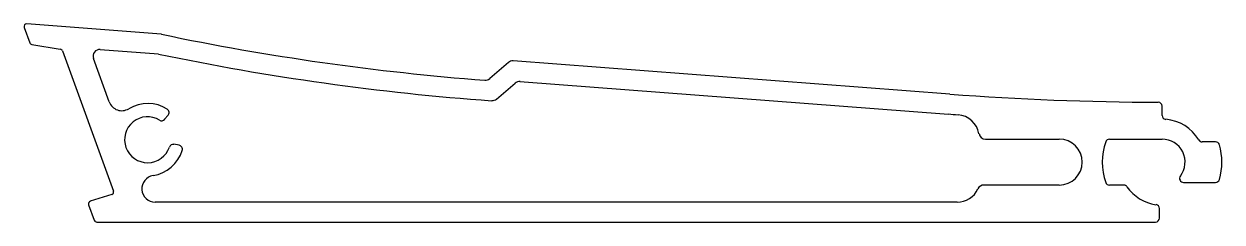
# Model space of a CAD drawing. Extents: x -45 to 69, y -7 to 12.
import ezdxf

# ---------------------------------------------------------------- set-up
doc = ezdxf.new("R2010")
doc.units = 0
doc.header["$MEASUREMENT"] = 0
doc.layers.get('0').update_dxf_attribs({"linetype": 'CONTINUOUS'})

msp = doc.modelspace()

# ---------------------------------------------------------------- linework, layer by layer
for p, q in [((-45.3, 12), (-44.77, 10.55)), ((-32.24, 11.37), (-45.04, 12.34)), ((-44.57, 10.38), (-41.85, 9.93)), ((-41.65, 9.77), (-36.79, -3.6)), ((-38.04, 9.9), (-32.49, 9.48)), ((-37.18, 4.91), (-38.69, 9.05)), ((0.88, 8.66), (-0.9, 7.13)), ((42.98, 5.64), (1.34, 8.81)), ((-0.26, 5.17), (1.52, 6.7)), ((1.98, 6.85), (42.83, 3.75)), ((-31.9, 3.25), (-31.57, 3.64)), ((63.21, 3.62), (63.21, 4.5)), ((46.38, 1.35), (53.4, 1.35)), ((58.19, 1.35), (63.21, 1.35)), ((-30.52, 0.77), (-31.03, 0.86)), ((68.31, 1.1), (67.04, 1.1)), ((53.4, -3.03), (46.22, -3.03)), ((59.55, -3.03), (58.19, -3.03)), ((65.26, -2.78), (68.31, -2.78)), ((-36.95, -3.93), (-38.99, -4.57)), ((-39.15, -4.9), (-38.61, -6.39)), ((43.67, -4.65), (-32.81, -4.65)), ((62.96, -6.17), (62.96, -5.27)), ((-38.37, -6.55), (62.58, -6.55))]:
    msp.add_line(p, q)
for centre, radius, start, end in [((-45.06, 12.09), 0.254, 85.6546, 200), ((-44.53, 10.63), 0.254, 200.0033, 260.6492), ((-32.26, 11.11), 0.254, 78.182, 85.6524), ((16.77, 245.35), 239.06, 258.1775, 265.6492), ((-41.89, 9.68), 0.254, 20.0033, 80.6492), ((-38.09, 9.27), 0.635, 85.6492, 200), ((16.77, 245.35), 240.97, 258.2032, 265.8376), ((1.29, 8.18), 0.635, 85.6492, 130.6492), ((-1.32, 7.61), 0.635, 265.6492, 310.6517), ((1.94, 6.22), 0.635, 85.6492, 130.6492), ((-35.99, 5.34), 1.27, 200, 301.2248), ((-33.53, 1.3), 3.46, 57.1058, 121.2226), ((-0.67, 5.66), 0.635, 265.8409, 310.6492), ((63.21, 271.58), 266.7, 265.6494, 269.9183), ((62.83, 4.5), 0.381, 0.0019, 89.9183), ((-33.53, 1.3), 2.19, 58.5196, 341.4812), ((-31.86, 3.88), 0.381, 320.0033, 57.1016), ((63.21, 271.58), 268.6, 265.6492, 265.8457), ((43.59, 1.49), 2.19, 10.0892, 85.8457), ((63.59, 3.62), 0.381, 180.0019, 265.1179), ((-32.19, 3.49), 0.381, 238.5196, 320.0033), ((63.21, -0.84), 4.1, 31.1801, 85.1179), ((46.38, 1.99), 0.635, 190.0892, 270), ((53.4, -0.84), 2.19, 270.001, 90.001), ((58.19, 0.97), 0.381, 90, 160.1706), ((63.21, -0.84), 2.19, 322.7747, 90), ((67.04, 1.48), 0.381, 211.1801, 270), ((-33.53, 1.3), 3.46, 278.7777, 342.8937), ((-31.09, 0.48), 0.381, 80.0057, 161.4754), ((-30.59, 0.39), 0.381, 342.8937, 80), ((63.21, -0.84), 5.72, 160.1669, 199.8334), ((68.31, 0.72), 0.381, 16.9578, 90.0019), ((63.21, -0.84), 5.71, 343.0422, 16.9578), ((-32.81, -3.38), 1.27, 98.7746, 270), ((65.26, -2.39), 0.381, 142.781, 270.0019), ((43.67, -2.46), 2.19, 270.001, 334.7248), ((46.22, -3.66), 0.635, 90, 154.7248), ((58.19, -2.65), 0.381, 199.8334, 270), ((59.55, -3.41), 0.381, 35.0667, 90.0019), ((63.21, -0.84), 4.1, 215.062, 261.8454), ((68.31, -2.39), 0.381, 270.0019, 343.0422), ((-38.91, -4.81), 0.254, 107.5, 200.0033), ((-37.02, -3.68), 0.254, 287.5, 20.0033), ((62.58, -5.27), 0.381, 0.0019, 81.8454), ((-38.37, -6.3), 0.254, 200.0033, 270), ((62.58, -6.17), 0.381, 270.0019, 0.0019)]:
    msp.add_arc(centre, radius, start, end)

doc.saveas('drawing.dxf')
